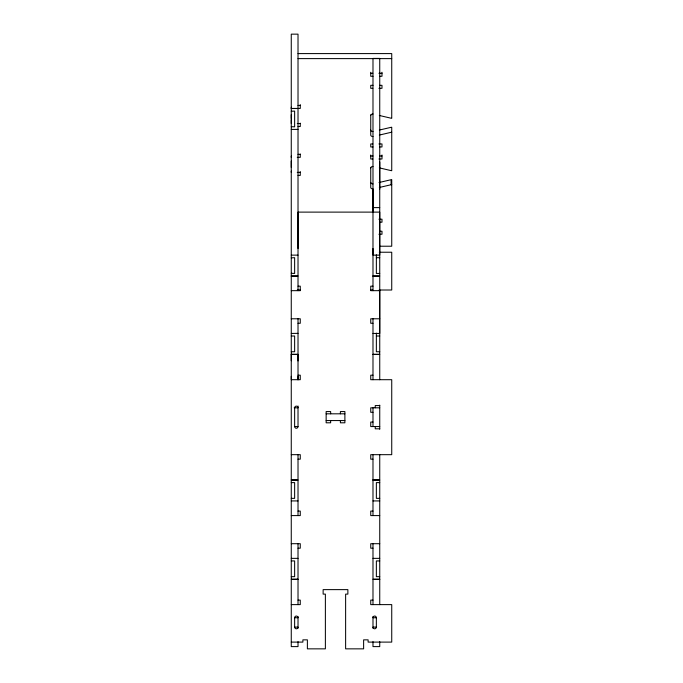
<?xml version="1.0" encoding="UTF-8"?>
<svg xmlns="http://www.w3.org/2000/svg" width="683" height="683" viewBox="0 0 683 683"><rect width="100%" height="100%" fill="white"/><g stroke="black" fill="none" stroke-linecap="round" stroke-linejoin="round"><path stroke-width="1.02" d="M291.265 111.244L294.638 111.09L294.638 126.833L291.265 126.679M298.019 290.668L298.019 34.15L291.265 34.15L291.265 360.752M291.265 257.85L294.638 257.696L294.638 273.439L291.265 273.294M291.265 172.389L291.265 171.143M291.265 167.378L291.265 161.103M291.265 157.346L291.265 156.091M291.265 123.503L291.265 119.738M291.265 118.492L291.265 114.727M291.265 108.452L291.265 107.197M298.019 379.697L298.019 354.323L291.265 354.323L291.265 379.697L300.264 379.697L300.264 375.198L298.019 375.198M298.019 248.492L298.019 212.114L379.739 212.114L379.739 255.126L372.986 255.126L372.986 189.097M379.739 290.01L379.739 333.441L372.986 333.441M379.739 189.097L379.739 162.008M370.741 167.89L371.398 166.831L372.986 166.387M379.321 130.06L391.248 127.286A2.254 1.503 0 0 1 391.735 127.243L391.735 170.69A2.228 1.468 0.2 0 1 391.094 170.613L379.321 167.873M379.321 135.08L391.086 132.323A2.228 1.503 0 0 1 391.735 132.229M379.022 182.532L391.086 179.706A2.228 1.486 0 0 1 391.735 179.629L391.735 246.221L379.475 246.221M379.321 187.475L391.248 184.7A2.254 1.52 0 0 1 391.735 184.649M298.019 53.59L391.735 53.59L391.735 118.287A2.228 1.468 0.2 0 1 391.094 118.219L379.321 115.47M298.019 58.61L391.735 58.61M370.741 73.269L372.781 73.269M378.92 73.269L381.985 73.269M372.986 76.283L370.741 76.283L370.741 72.27M379.739 76.283L381.985 76.283L381.985 72.27M372.986 85.315L370.741 85.315L370.741 88.32L372.781 88.32M379.739 85.315L381.985 85.315L381.985 88.32L378.92 88.32M298.019 105.447L300.264 105.447M292.392 108.426L300.264 108.452L300.264 104.61M291.265 108.52L298.019 108.52M297.267 123.503L300.264 123.503M298.019 126.517L300.264 126.517L300.264 123.171M291.265 129.403L298.019 129.403M372.781 143.951L370.741 143.951L370.741 146.956L372.986 146.956M378.92 143.951L381.985 143.951L381.985 146.956L379.739 146.956M298.019 154.332L300.264 154.332M370.741 155.989L372.986 155.989M379.739 155.989L381.985 155.989M297.267 157.346L300.264 157.346L300.264 153.999M372.781 159.002L370.741 159.002L370.741 154.99M378.92 159.002L381.985 159.002L381.985 154.99M297.267 172.389L300.264 172.389M298.019 175.403L300.264 175.403L300.264 171.561M372.986 207.615L379.739 207.615M378.92 219.2L381.985 219.2L381.985 222.214L379.739 222.214M379.739 231.238L381.985 231.238L381.985 234.252L378.92 234.252M379.261 252.232L391.735 252.232L391.735 290.01L379.133 290.01M291.265 255.126L298.019 255.126M376.359 257.696L379.739 257.696M379.739 273.439L376.359 273.439L376.359 254.802M291.265 276.009L298.019 276.009M372.986 276.009L379.739 276.009M291.265 276.103L296.892 276.103M372.986 276.103L378.613 276.103M298.019 286.168L300.264 286.168L300.264 290.668L291.265 290.668M372.986 286.168L370.741 286.168L370.741 290.668L379.739 290.668M297.267 290.01L300.264 290.01M370.741 290.01L372.841 290.01M291.265 318.782L300.264 318.782L300.264 323.281L298.019 323.281M379.739 318.782L370.741 318.782L370.741 323.281L372.986 323.281M291.265 333.441L298.019 333.347M291.265 336.01L294.638 336.01L294.638 351.754L291.265 351.754M376.359 336.01L379.739 336.01M379.739 351.754L376.359 351.754L376.359 333.116M372.986 354.323L379.739 354.323M291.265 354.417L296.892 354.417M372.986 354.417L378.613 354.417M372.986 375.198L370.741 375.198L370.741 379.697L391.735 379.697L391.735 454.673L370.741 454.673L370.741 459.172L372.986 459.172M379.739 405.565L375.24 405.565L375.24 407.811M294.16 407.811L298.019 407.811A1.69 1.69 0 0 0 296.328 406.129A1.69 1.69 0 0 0 294.638 407.811L294.638 426.559A1.69 1.69 0 0 0 296.328 428.241A1.69 1.69 0 0 0 298.019 426.559L298.019 406.009M379.739 407.811L370.741 407.811L370.741 412.31L372.986 412.31M326.15 413.813L344.889 413.813M326.15 420.557L344.889 420.557M372.986 422.06L370.741 422.06L370.741 426.559L379.739 426.559M294.638 426.559L298.019 426.559M379.739 428.804L375.24 428.804L375.24 426.559M291.265 454.673L300.264 454.673L300.264 459.172L298.019 459.172M291.265 479.953L296.892 479.953M372.986 479.953L378.613 479.953M291.265 480.047L298.019 480.047M372.986 480.047L379.739 480.047M291.265 482.616L294.638 482.616L294.638 498.359L291.265 498.359M379.739 482.616L376.359 482.616L376.359 498.359L379.739 498.359M291.265 500.929L298.019 500.929M372.986 500.929L379.739 500.929M298.019 511.089L300.264 511.089L300.264 515.588L291.265 515.588M372.986 511.089L370.741 511.089L370.741 515.588L379.739 515.588M291.265 543.702L300.264 543.702L300.264 548.201L298.019 548.201M379.739 543.702L370.741 543.702L370.741 548.201L372.986 548.201M291.265 558.361L298.019 558.361M372.986 558.361L379.739 558.361M291.265 560.931L294.638 560.931L294.638 576.674L291.265 576.674M379.739 560.931L376.359 560.931L376.359 576.674L379.739 576.674M291.265 579.235L298.019 579.235M372.986 579.235L379.739 579.235M292.392 579.329L298.019 579.329M374.113 579.329L379.739 579.329M298.019 600.118L300.264 600.118L300.264 604.617L291.265 604.617M372.986 600.118L370.741 600.118L370.741 604.617L391.735 604.617L391.735 642.105L368.111 642.105L368.111 639.851L363.621 639.851L363.621 648.85L345.624 648.85L345.624 594.116L347.869 594.116L347.869 589.625L323.136 589.625L323.136 594.116L325.381 594.116L325.381 648.85L307.384 648.85L307.384 639.851L302.885 639.851L302.885 642.105L291.265 642.105M294.638 617.739L298.019 617.739A1.69 1.69 0 0 0 296.328 616.049A1.69 1.69 0 0 0 294.638 617.739L294.638 627.105A1.69 1.69 0 0 0 296.328 628.795A1.69 1.69 0 0 0 298.019 627.105L294.638 627.105M376.359 617.739L372.986 617.739A1.69 1.69 0 0 1 374.677 616.049A1.69 1.69 0 0 1 376.359 617.739L376.359 627.105A1.69 1.69 0 0 1 374.677 628.795A1.69 1.69 0 0 1 372.986 627.105L376.359 627.105M372.986 183.949L371.398 183.505L370.741 182.446M391.086 180.543L391.086 184.726M379.739 379.697L379.739 58.414L372.986 58.414L372.986 212.114M379.739 405.113L379.739 429.257M379.739 454.673L379.739 604.617M379.739 641.619L379.739 646.605L372.986 646.605L372.986 641.619M372.986 248.492L372.986 290.668M372.986 318.765L372.986 379.697M372.986 407.811L372.986 426.559M372.986 454.673L372.986 515.588M372.986 543.702L372.986 604.617M372.986 616.612L372.986 628.232M370.741 114.992L370.741 135.055A2.245 1.503 0 0 0 372.986 136.566M370.741 167.395L370.741 187.458A2.245 1.503 0 0 0 372.986 188.96M340.39 413.813L340.39 411.559L344.889 411.559L344.889 422.803L340.39 422.803L340.39 420.557M330.649 413.813L330.649 411.559L326.15 411.559L326.15 422.803L330.649 422.803L330.649 420.557M298.019 318.765L298.019 360.957M298.019 376.324L298.019 379.791M298.019 454.571L298.019 515.588M298.019 543.702L298.019 604.617M298.019 616.612L298.019 628.232M298.019 641.619L298.019 646.605L291.265 646.605L291.265 376.324M370.741 115.495A2.245 1.503 0 0 1 372.986 113.984M372.986 131.546A2.245 1.503 0 0 1 370.741 130.043"/></g></svg>
